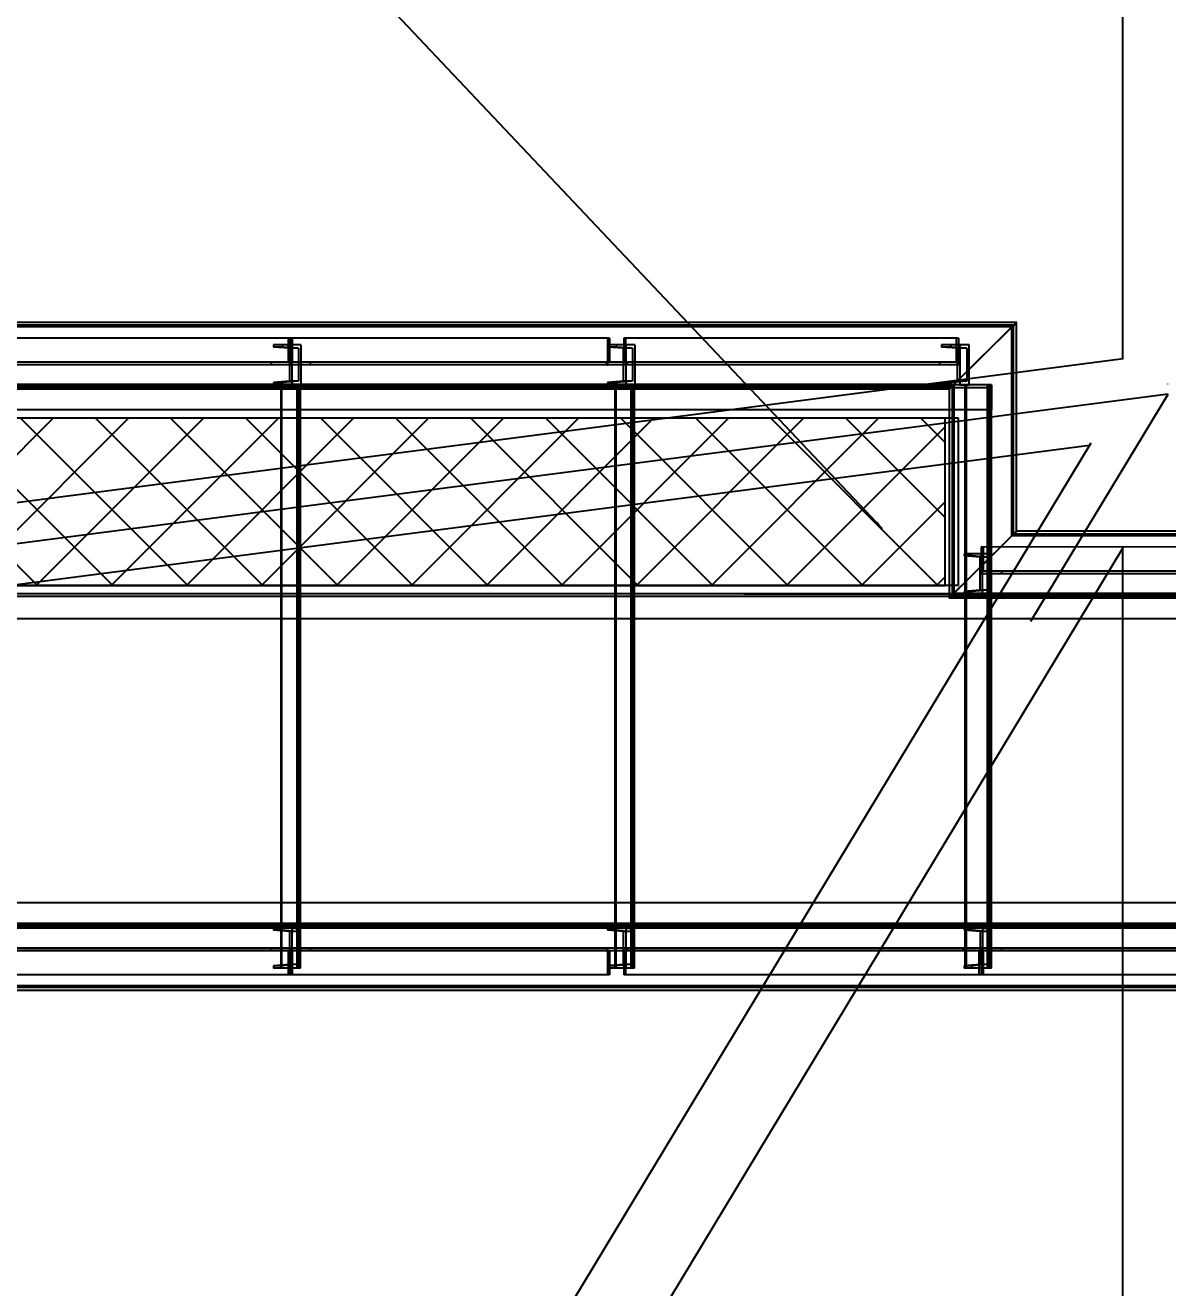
# Model space of a CAD drawing. Header units: millimetres. Extents: x 150209.93 to 150215.05, y 136675.65 to 136679.93.
# Drawn here: x 150211.5489 to 150211.6173, y 136679.0814 to 136679.157 of the extents above; entities that cross this region are included whole.
import ezdxf

# ---------------------------------------------------------------- set-up
doc = ezdxf.new("R2010")
doc.units = ezdxf.units.MM
doc.header["$LTSCALE"] = 0.25
for name, pattern in [('CENTER', [50.8, 31.75, -6.35, 6.35, -6.35]), ('XKITLINE00', [0]), ('XKITLINE02', [4, 2, -2]), ('XKITLINE03', [6, 3, -1, 1, -1])]:
    doc.linetypes.add(name, pattern=pattern)
doc.styles.add('ROMANS', font='romans.shx')
doc.dimstyles.new('MD300', dxfattribs={"dimtxt": 2.5, "dimasz": 2.5, "dimexe": 1, "dimexo": 1, "dimgap": 0.5, "dimtad": 1, "dimdec": 1, "dimlfac": 50, "dimrnd": 0.5, "dimdsep": 46, "dimtxsty": 'ROMANS', "dimcen": 1, "dimclrd": 146, "dimclre": 146, "dimclrt": 30, "dimadec": 1, "dimazin": 2, "dimtfac": 1, "dimtdec": 1, "dimtmove": 0, "dimatfit": 1, "dimfxl": 1, "dimtolj": 1, "dimtzin": 0, "dimlwd": -1, "dimlwe": -1, "dimarcsym": 0})

# ---------------------------------------------------------------- blocks, each defined once
blk = doc.blocks.new('*D17')
at = {"color": 146, "transparency": 16777216}
blk.add_line((150211.447518, 136679.209784), (150211.584564, 136679.209784), dxfattribs=at)
for points in [[(150211.447518, 136679.214784), (150211.447518, 136679.204784), (150211.417518, 136679.209784)], [(150211.584564, 136679.214784), (150211.584564, 136679.204784), (150211.614564, 136679.209784)]]:
    blk.add_solid(points, dxfattribs=at)
at = {"layer": 'DEFPOINTS', "color": 0, "transparency": 16777216}
for p in [(150211.614564, 136679.209784), (150211.417518, 136679.135379), (150211.614564, 136679.135379)]:
    blk.add_point(p, dxfattribs=at)
at = {"color": 30, "transparency": 16777216, "insert": (150211.516041, 136679.234784), "char_height": 0.03, "attachment_point": 5, "style": 'ROMANS'}
blk.add_mtext('\\A1;10', dxfattribs=at)
blk = doc.blocks.new('çatıı')
h = blk.add_hatch()
h.set_pattern_fill('ANSI37', color=1, scale=5, style=0)
h.set_pattern_definition([(135, (84235.982, -8893.855), (11.22532, 11.22532), []), (45, (84235.982, -8893.855), (11.22532, -11.22532), [])])
h.paths.add_polyline_path([(12482.48, 17512.77), (12482.48, 17462.77), (13378.28, 17462.77), (13378.28, 17512.77)])
at = {"color": 8, "linetype": 'XKITLINE00'}
for p, q in [((13431.35, 18041.93), (13431.35, 17530.49)), ((13431.51, 17530.52), (12446.08, 17402.45)), ((13444.85, 17523.06), (13444.85, 17523.02)), ((13444.85, 17523.02), (13444.85, 17522.94)), ((13421.5, 17504.65), (12446.2, 17377.89)), ((13421.92, 17505.35), (12884.14, 16615.03)), ((13431.35, 17473.83), (12899.75, 16593.74)), ((13431.35, 17474.19), (13431.35, 16860.12))]:
    blk.add_line(p, q, dxfattribs=at)
at = {"color": 7, "linetype": 'XKITLINE00'}
for p, q in [((13399.78, 17541.47), (12460.77, 17541.47)), ((13386.89, 17528.83), (13399.62, 17541.47)), ((13399.62, 17541.32), (13399.78, 17541.47)), ((13399.62, 17526.37), (13399.62, 17541.47)), ((13382.11, 17524.1), (13386.89, 17528.83)), ((13361.9, 17521.47), (12480.92, 17521.47)), ((13179.57, 17512.77), (13179.57, 17521.47)), ((13185.07, 17512.77), (13185.07, 17521.47)), ((13279.55, 17512.77), (13279.55, 17521.47)), ((13285.05, 17512.77), (13285.05, 17521.47)), ((13180.06, 17515.27), (13085.09, 17515.27)), ((13281.19, 17515.27), (13185.07, 17515.27)), ((13185.35, 17512.77), (13185.35, 17515.27)), ((13314.24, 17515.27), (13285.05, 17515.27)), ((13285.33, 17512.77), (13285.33, 17515.27)), ((13295, 17512.77), (12478.48, 17512.77)), ((13399.62, 17478.97), (13399.62, 17501.8)), ((13378.28, 17462.77), (13378.28, 17499.03)), ((13386.89, 17466.33), (13399.62, 17478.97)), ((13405.99, 17478.97), (13399.62, 17478.97)), ((13379.62, 17459.13), (13386.89, 17466.33)), ((13380.09, 17462.77), (13099.31, 17462.77)), ((13179.57, 17460.27), (13179.57, 17462.77)), ((13185.07, 17460.27), (13185.07, 17462.77)), ((13185.35, 17460.27), (13185.35, 17462.77)), ((13279.55, 17460.27), (13279.55, 17462.77)), ((13285.05, 17460.27), (13285.05, 17462.77)), ((13285.33, 17460.27), (13285.33, 17462.77)), ((13379.62, 17459.12), (13379.62, 17462.77)), ((13379.62, 17460.27), (13080.08, 17460.27)), ((13379.47, 17458.97), (13379.62, 17459.12)), ((13393.91, 17458.97), (13379.47, 17458.97)), ((13431.35, 17458.97), (13422.37, 17458.97)), ((13390.17, 17452.77), (13022.37, 17452.77)), ((13179.57, 17367.78), (13179.57, 17452.77)), ((13185.07, 17367.78), (13185.07, 17452.77)), ((13185.35, 17367.78), (13185.35, 17452.77)), ((13279.55, 17367.78), (13279.55, 17452.77)), ((13285.05, 17367.78), (13285.05, 17452.77)), ((13285.33, 17367.78), (13285.33, 17452.77)), ((13384.28, 17443.02), (13384.28, 17452.77)), ((13431.35, 17452.77), (13418.63, 17452.77)), ((13392.2, 17367.78), (13392.2, 17409.01)), ((13391.78, 17367.78), (13391.78, 17408.32)), ((13384.28, 17367.78), (13384.28, 17395.9)), ((13338.83, 17367.78), (12446.2, 17367.78)), ((13431.35, 17367.78), (13367.29, 17367.78)), ((13335.09, 17361.59), (12446.2, 17361.59)), ((13431.35, 17361.59), (13363.55, 17361.59)), ((13323.01, 17341.59), (12446.2, 17341.59)), ((13431.35, 17341.59), (13351.47, 17341.59))]:
    blk.add_line(p, q, dxfattribs=at)
at = {"color": 116, "linetype": 'XKITLINE02', "true_color": 0x136734}
for p, q in [((13386.89, 17528.83), (13399.62, 17541.47)), ((13399.62, 17541.31), (13398.77, 17540.47)), ((13398.92, 17540.62), (13399.62, 17541.32)), ((13399.78, 17541.47), (13399.62, 17541.47)), ((13398.92, 17540.62), (12461.79, 17540.62)), ((13398.24, 17540.09), (12462.18, 17540.09)), ((13380.88, 17522.85), (13398.24, 17540.09)), ((13381.01, 17522.98), (13398.24, 17540.08)), ((13398.92, 17540.62), (13398.24, 17540.09)), ((13398.77, 17540.47), (13398.24, 17540.08)), ((13398.24, 17477.58), (13398.24, 17540.08)), ((13398.77, 17477.97), (13398.77, 17540.47)), ((13182.32, 17536.75), (13082.14, 17536.75)), ((13185.49, 17534.77), (13177.28, 17534.77)), ((13177.28, 17534.77), (13177.28, 17534.09)), ((13182.08, 17533.71), (13177.28, 17534.09)), ((13179.99, 17534.09), (13177.28, 17534.09)), ((13179.99, 17534.77), (13179.99, 17534.09)), ((13184.79, 17533.71), (13179.99, 17534.09)), ((13181.76, 17529.55), (13181.76, 17536.75)), ((13182.08, 17533.71), (13182.08, 17523.84)), ((13184.79, 17533.71), (13182.08, 17533.71)), ((13182.32, 17536.75), (13182.32, 17528.75)), ((13277.82, 17536.75), (13182.33, 17536.75)), ((13182.33, 17536.75), (13182.33, 17528.75)), ((13182.78, 17534.77), (13182.78, 17522.77)), ((13182.92, 17536.75), (13182.92, 17529.55)), ((13184.79, 17533.71), (13184.79, 17523.84)), ((13185.49, 17534.77), (13185.49, 17522.77)), ((13277.23, 17536.75), (13277.23, 17528.75)), ((13285.47, 17534.77), (13277.26, 17534.77)), ((13277.26, 17534.77), (13277.26, 17534.09)), ((13282.06, 17533.71), (13277.26, 17534.09)), ((13279.97, 17534.09), (13277.26, 17534.09)), ((13277.82, 17536.75), (13277.82, 17529.55)), ((13279.97, 17534.77), (13279.97, 17534.09)), ((13284.77, 17533.71), (13279.97, 17534.09)), ((13282.06, 17523.84), (13282.06, 17533.71)), ((13284.77, 17533.71), (13282.06, 17533.71)), ((13382.28, 17536.75), (13282.1, 17536.75)), ((13282.1, 17536.75), (13282.1, 17529.55)), ((13282.67, 17536.75), (13282.67, 17528.75)), ((13282.76, 17534.77), (13282.76, 17522.77)), ((13284.77, 17533.71), (13284.77, 17523.84)), ((13285.47, 17534.77), (13285.47, 17522.77)), ((13385.45, 17534.77), (13377.23, 17534.77)), ((13377.23, 17534.77), (13377.23, 17534.09)), ((13382.03, 17533.71), (13377.23, 17534.09)), ((13379.95, 17534.09), (13377.23, 17534.09)), ((13379.95, 17534.77), (13379.95, 17534.09)), ((13384.75, 17533.71), (13379.95, 17534.09)), ((13381.71, 17529.55), (13381.71, 17536.75)), ((13382.03, 17523.84), (13382.03, 17533.71)), ((13384.75, 17533.71), (13382.03, 17533.71)), ((13382.28, 17536.75), (13382.28, 17528.75)), ((13382.73, 17522.77), (13382.73, 17534.77)), ((13384.75, 17533.71), (13384.75, 17523.84)), ((13385.45, 17522.77), (13385.45, 17534.77)), ((13181.76, 17529.55), (13077.86, 17529.55)), ((13176.65, 17529.55), (13176.65, 17528.75)), ((13283.16, 17529.55), (13182.92, 17529.55)), ((13188.26, 17529.55), (13188.26, 17528.75)), ((13282.67, 17529.55), (13276.99, 17529.55)), ((13276.99, 17529.55), (13276.99, 17528.75)), ((13381.71, 17529.55), (13277.82, 17529.55)), ((13283.16, 17529.55), (13283.16, 17528.75)), ((13376.6, 17529.55), (13376.6, 17528.75)), ((13182.32, 17528.75), (13077.03, 17528.75)), ((13283.16, 17528.75), (13182.33, 17528.75)), ((13184.98, 17528.75), (13182.33, 17528.75)), ((13382.28, 17528.75), (13276.99, 17528.75)), ((13379.47, 17521.47), (13386.89, 17528.83)), ((13399.62, 17478.97), (13399.62, 17526.37)), ((13392.2, 17522.77), (12472.98, 17522.77)), ((13380.88, 17522.85), (12479.55, 17522.85)), ((13380.48, 17522.32), (12480.22, 17522.32)), ((13182.08, 17523.84), (13177.28, 17523.45)), ((13177.28, 17523.45), (13177.28, 17522.77)), ((13179.99, 17523.45), (13177.28, 17523.45)), ((13185.49, 17522.77), (13177.28, 17522.77)), ((13179.57, 17521.47), (13179.57, 17522.77)), ((13185.35, 17522.77), (13179.57, 17522.77)), ((13179.59, 17348.27), (13179.59, 17522.77)), ((13179.83, 17348.27), (13179.83, 17522.77)), ((13179.85, 17348.27), (13179.85, 17522.77)), ((13184.79, 17523.84), (13179.99, 17523.45)), ((13179.99, 17523.45), (13179.99, 17522.77)), ((13184.79, 17523.84), (13182.08, 17523.84)), ((13184.4, 17348.27), (13184.4, 17522.77)), ((13184.62, 17348.27), (13184.62, 17522.77)), ((13185.07, 17521.47), (13185.07, 17522.77)), ((13185.35, 17515.27), (13185.35, 17522.77)), ((13282.06, 17523.84), (13277.26, 17523.45)), ((13277.26, 17523.45), (13277.26, 17522.77)), ((13279.97, 17523.45), (13277.26, 17523.45)), ((13285.47, 17522.77), (13277.26, 17522.77)), ((13279.55, 17521.47), (13279.55, 17522.77)), ((13285.33, 17522.77), (13279.55, 17522.77)), ((13279.57, 17348.27), (13279.57, 17522.77)), ((13279.81, 17348.27), (13279.81, 17522.77)), ((13279.83, 17348.27), (13279.83, 17522.77)), ((13284.77, 17523.84), (13279.97, 17523.45)), ((13279.97, 17523.45), (13279.97, 17522.77)), ((13284.77, 17523.84), (13282.06, 17523.84)), ((13284.38, 17348.27), (13284.38, 17522.77)), ((13284.6, 17348.27), (13284.6, 17522.77)), ((13285.05, 17521.47), (13285.05, 17522.77)), ((13285.33, 17515.27), (13285.33, 17522.77)), ((13382.03, 17523.84), (13377.23, 17523.45)), ((13377.23, 17523.45), (13377.23, 17522.77)), ((13379.95, 17523.45), (13377.23, 17523.45)), ((13385.45, 17522.77), (13377.23, 17522.77)), ((13379.62, 17521.63), (13382.11, 17524.1)), ((13380.47, 17522.31), (13379.62, 17521.47)), ((13380.48, 17522.32), (13379.63, 17521.47)), ((13384.75, 17523.84), (13379.95, 17523.45)), ((13379.95, 17523.45), (13379.95, 17522.77)), ((13381.01, 17522.98), (13380.47, 17522.31)), ((13380.47, 17459.81), (13380.47, 17522.31)), ((13380.88, 17522.85), (13380.48, 17522.32)), ((13381.01, 17460.48), (13381.01, 17522.98)), ((13384.75, 17523.84), (13382.03, 17523.84)), ((13384.28, 17452.77), (13384.28, 17522.77)), ((13392.2, 17522.77), (13384.28, 17522.77)), ((13384.3, 17348.27), (13384.3, 17522.77)), ((13384.68, 17348.27), (13384.68, 17522.77)), ((13384.7, 17348.27), (13384.7, 17522.77)), ((13390.96, 17348.27), (13390.96, 17522.77)), ((13391.32, 17348.27), (13391.32, 17522.77)), ((13391.78, 17522.77), (13391.78, 17515.27)), ((13391.78, 17408.32), (13391.78, 17522.77)), ((13392.2, 17522.77), (13392.2, 17515.27)), ((13392.2, 17409.01), (13392.2, 17522.77)), ((13392.17, 17521.92), (12473.01, 17521.92)), ((13379.63, 17521.47), (13361.9, 17521.47)), ((13379.62, 17462.77), (13379.62, 17521.63)), ((13391.81, 17521.92), (13391.79, 17515.27)), ((13392.17, 17521.92), (13392.18, 17515.27)), ((13185.07, 17515.27), (13180.06, 17515.27)), ((13285.05, 17515.27), (13281.19, 17515.27)), ((13392.2, 17515.27), (13314.24, 17515.27)), ((13382.28, 17512.77), (12480.93, 17512.77)), ((13179.57, 17462.77), (13179.57, 17512.77)), ((13185.07, 17462.77), (13185.07, 17512.77)), ((13185.35, 17462.77), (13185.35, 17512.77)), ((13279.55, 17462.77), (13279.55, 17512.77)), ((13285.05, 17462.77), (13285.05, 17512.77)), ((13285.33, 17462.77), (13285.33, 17512.77)), ((13363.4, 17512.77), (13295, 17512.77)), ((13378.28, 17499.03), (13378.28, 17512.77)), ((13382.28, 17462.77), (13382.28, 17512.77)), ((13398.25, 17477.59), (13380.88, 17460.35)), ((13398.24, 17477.58), (13381.01, 17460.48)), ((13386.89, 17466.33), (13399.62, 17478.97)), ((13398.77, 17477.97), (13398.24, 17477.58)), ((13398.92, 17478.12), (13398.25, 17477.59)), ((13534.93, 17477.59), (13398.25, 17477.59)), ((13399.62, 17478.81), (13398.77, 17477.97)), ((13399.78, 17478.97), (13398.92, 17478.12)), ((13535.07, 17478.12), (13398.92, 17478.12)), ((13399.62, 17478.97), (13399.62, 17478.97)), ((13399.62, 17478.81), (13399.62, 17478.97)), ((13465.62, 17478.97), (13405.99, 17478.97)), ((13477.79, 17474.25), (13389.03, 17474.27)), ((13389.03, 17474.27), (13389.03, 17466.27)), ((13389.64, 17474.27), (13389.64, 17467.07)), ((13391.78, 17472.27), (13383.98, 17472.27)), ((13383.98, 17472.27), (13383.98, 17471.59)), ((13388.78, 17471.21), (13383.98, 17471.59)), ((13386.28, 17471.59), (13383.98, 17471.59)), ((13386.28, 17472.27), (13386.28, 17471.59)), ((13391.08, 17471.21), (13386.28, 17471.59)), ((13388.78, 17461.34), (13388.78, 17471.21)), ((13391.08, 17471.21), (13388.78, 17471.21)), ((13389.48, 17460.27), (13389.48, 17472.27)), ((13391.08, 17461.34), (13391.08, 17471.21)), ((13391.78, 17460.27), (13391.78, 17472.27)), ((13379.62, 17459.12), (13386.89, 17466.33)), ((13477.18, 17466.25), (13389.03, 17466.27)), ((13395.14, 17466.27), (13389.03, 17466.27)), ((13477.79, 17467.05), (13389.64, 17467.07)), ((13395.14, 17467.07), (13389.64, 17467.07)), ((13483.3, 17467.05), (13395.14, 17467.07)), ((13395.14, 17467.07), (13395.14, 17466.27)), ((13483.3, 17466.25), (13395.14, 17466.27)), ((13382.28, 17462.77), (13380.09, 17462.77)), ((13534.97, 17459.42), (12317.7, 17459.42)), ((13179.57, 17452.77), (13179.57, 17460.27)), ((13185.07, 17452.77), (13185.07, 17460.27)), ((13185.35, 17452.77), (13185.35, 17460.27)), ((13279.55, 17452.77), (13279.55, 17460.27)), ((13285.05, 17452.77), (13285.05, 17460.27)), ((13285.33, 17452.77), (13285.33, 17460.27)), ((13534.95, 17460.27), (13379.62, 17460.27)), ((13380.47, 17459.81), (13379.62, 17458.97)), ((13379.62, 17458.97), (13379.62, 17459.13)), ((13380.48, 17459.82), (13379.63, 17458.97)), ((13381.01, 17460.48), (13380.47, 17459.81)), ((13380.88, 17460.35), (13380.48, 17459.82)), ((13535.07, 17459.82), (13380.48, 17459.82)), ((13534.93, 17460.35), (13380.88, 17460.35)), ((13388.78, 17461.34), (13383.98, 17460.95)), ((13383.98, 17460.95), (13383.98, 17460.27)), ((13386.28, 17460.95), (13383.98, 17460.95)), ((13391.78, 17460.27), (13383.98, 17460.27)), ((13391.08, 17461.34), (13386.28, 17460.95)), ((13386.28, 17460.95), (13386.28, 17460.27)), ((13391.08, 17461.34), (13388.78, 17461.34)), ((13422.37, 17458.97), (13393.91, 17458.97)), ((13470.2, 17458.97), (13431.35, 17458.97)), ((13471.62, 17452.77), (12318.07, 17452.77)), ((13418.63, 17452.77), (13390.17, 17452.77)), ((13431.69, 17452.77), (13431.35, 17452.77)), ((13384.28, 17395.9), (13384.28, 17443.02)), ((13179.57, 17348.27), (13179.57, 17367.78)), ((13185.07, 17348.27), (13185.07, 17367.78)), ((13185.35, 17348.27), (13185.35, 17367.78)), ((13279.55, 17348.27), (13279.55, 17367.78)), ((13285.05, 17348.27), (13285.05, 17367.78)), ((13285.33, 17348.27), (13285.33, 17367.78)), ((13367.29, 17367.78), (13338.83, 17367.78)), ((13384.28, 17348.27), (13384.28, 17367.78)), ((13391.78, 17348.27), (13391.78, 17367.78)), ((13392.2, 17348.27), (13392.2, 17367.78)), ((13458.65, 17367.78), (13431.35, 17367.78)), ((13535.07, 17361.59), (12317.35, 17361.59)), ((13534.93, 17360.21), (12317.36, 17360.21)), ((13535.07, 17360.74), (12317.43, 17360.74)), ((13535, 17360.28), (12317.67, 17360.28)), ((13534.97, 17361.13), (12317.7, 17361.13)), ((13431.69, 17361.13), (12318.06, 17361.13)), ((13431.69, 17360.28), (12318.09, 17360.28)), ((13185.07, 17360.27), (13177.28, 17360.27)), ((13177.28, 17360.27), (13177.28, 17359.59)), ((13182.08, 17359.21), (13177.28, 17359.59)), ((13179.57, 17359.59), (13177.28, 17359.59)), ((13179.57, 17360.27), (13179.57, 17359.59)), ((13184.37, 17359.21), (13179.57, 17359.59)), ((13182.78, 17360.27), (13182.78, 17348.27)), ((13185.07, 17360.27), (13185.07, 17348.27)), ((13285.05, 17360.27), (13277.26, 17360.27)), ((13277.26, 17360.27), (13277.26, 17359.59)), ((13282.06, 17359.21), (13277.26, 17359.59)), ((13279.55, 17359.59), (13277.26, 17359.59)), ((13279.55, 17360.27), (13279.55, 17359.59)), ((13284.35, 17359.21), (13279.55, 17359.59)), ((13282.76, 17360.27), (13282.76, 17348.27)), ((13285.05, 17360.27), (13285.05, 17348.27)), ((13363.55, 17361.59), (13335.09, 17361.59)), ((13391.78, 17360.28), (13383.98, 17360.28)), ((13383.98, 17360.28), (13383.98, 17359.6)), ((13388.78, 17359.21), (13383.98, 17359.6)), ((13386.28, 17359.6), (13383.98, 17359.6)), ((13386.28, 17360.28), (13386.28, 17359.6)), ((13391.08, 17359.21), (13386.28, 17359.6)), ((13389.48, 17360.28), (13389.48, 17348.28)), ((13391.78, 17360.28), (13391.78, 17348.28)), ((13458.65, 17361.59), (13431.35, 17361.59)), ((13182.08, 17359.21), (13182.08, 17349.34)), ((13184.37, 17359.21), (13182.08, 17359.21)), ((13184.37, 17359.21), (13184.37, 17349.34)), ((13282.06, 17349.34), (13282.06, 17359.21)), ((13284.35, 17359.21), (13282.06, 17359.21)), ((13284.35, 17359.21), (13284.35, 17349.34)), ((13388.78, 17359.21), (13388.78, 17349.34)), ((13391.08, 17359.21), (13388.78, 17359.21)), ((13391.08, 17359.21), (13391.08, 17349.34)), ((13182.32, 17354.29), (13077.03, 17354.29)), ((13181.76, 17353.49), (13077.03, 17353.49)), ((13176.65, 17354.29), (13176.65, 17353.49)), ((13181.76, 17346.29), (13181.76, 17353.49)), ((13182.32, 17354.29), (13182.32, 17346.29)), ((13283.16, 17354.29), (13182.33, 17354.29)), ((13182.33, 17354.29), (13182.33, 17346.29)), ((13283.16, 17353.49), (13182.92, 17353.49)), ((13182.92, 17353.49), (13182.92, 17346.29)), ((13188.26, 17354.29), (13188.26, 17353.49)), ((13389.03, 17354.29), (13277.18, 17354.29)), ((13277.18, 17354.29), (13277.18, 17353.49)), ((13388.48, 17353.49), (13277.18, 17353.49)), ((13277.23, 17354.29), (13277.23, 17346.29)), ((13277.82, 17353.49), (13277.82, 17346.29)), ((13282.12, 17353.49), (13282.12, 17346.29)), ((13282.67, 17354.29), (13282.67, 17346.29)), ((13283.16, 17354.29), (13283.16, 17353.49)), ((13383.54, 17354.29), (13383.54, 17353.49)), ((13388.48, 17346.29), (13388.48, 17353.49)), ((13389.03, 17354.29), (13389.03, 17346.29)), ((13483.3, 17354.29), (13389.03, 17354.29)), ((13389.03, 17354.29), (13389.03, 17346.29)), ((13483.3, 17353.49), (13389.64, 17353.49)), ((13389.64, 17353.49), (13389.64, 17346.29)), ((13395.14, 17354.29), (13395.14, 17353.49)), ((13182.08, 17349.34), (13177.28, 17348.95)), ((13177.28, 17348.95), (13177.28, 17348.27)), ((13179.57, 17348.95), (13177.28, 17348.95)), ((13185.07, 17348.27), (13177.28, 17348.27)), ((13184.37, 17349.34), (13179.57, 17348.95)), ((13179.57, 17348.95), (13179.57, 17348.27)), ((13185.35, 17348.27), (13179.57, 17348.27)), ((13184.37, 17349.34), (13182.08, 17349.34)), ((13282.06, 17349.34), (13277.26, 17348.95)), ((13277.26, 17348.95), (13277.26, 17348.27)), ((13279.55, 17348.95), (13277.26, 17348.95)), ((13285.05, 17348.27), (13277.26, 17348.27)), ((13284.35, 17349.34), (13279.55, 17348.95)), ((13279.55, 17348.95), (13279.55, 17348.27)), ((13285.33, 17348.27), (13279.55, 17348.27)), ((13284.35, 17349.34), (13282.06, 17349.34)), ((13388.78, 17349.34), (13383.98, 17348.96)), ((13383.98, 17348.96), (13383.98, 17348.28)), ((13386.28, 17348.96), (13383.98, 17348.96)), ((13391.78, 17348.28), (13383.98, 17348.28)), ((13392.2, 17348.27), (13384.28, 17348.27)), ((13391.08, 17349.34), (13386.28, 17348.96)), ((13386.28, 17348.96), (13386.28, 17348.28)), ((13391.08, 17349.34), (13388.78, 17349.34)), ((13182.32, 17346.29), (13082.14, 17346.29)), ((13277.82, 17346.29), (13182.33, 17346.29)), ((13389.03, 17346.29), (13282.12, 17346.29)), ((13477.79, 17346.29), (13389.03, 17346.29)), ((13534.93, 17342.97), (12317.36, 17342.97)), ((13535.07, 17342.44), (12317.43, 17342.44)), ((13351.47, 17341.59), (13323.01, 17341.59)), ((13458.65, 17341.59), (13431.35, 17341.59))]:
    blk.add_line(p, q, dxfattribs=at)
at = {"color": 1, "linetype": 'XKITLINE03'}
for p, q in [((12480.37, 17528.77), (13380.18, 17528.77)), ((13182.32, 17528.75), (13082.71, 17528.75)), ((13277.23, 17528.75), (13182.33, 17528.75)), ((13382.28, 17528.75), (13282.67, 17528.75)), ((12472.98, 17522.77), (13391.78, 17522.77)), ((13182.78, 17522.77), (13185.49, 17522.77)), ((13185.07, 17348.27), (13185.07, 17522.77)), ((13282.76, 17522.77), (13285.47, 17522.77)), ((13285.05, 17348.27), (13285.05, 17522.77)), ((13382.73, 17522.77), (13385.45, 17522.77)), ((13391.78, 17348.27), (13391.78, 17522.77)), ((13477.18, 17466.25), (13389.03, 17466.27)), ((12318.09, 17460.27), (13535, 17460.27)), ((13389.48, 17460.27), (13391.78, 17460.27)), ((13535, 17360.28), (12318.09, 17360.28)), ((13182.78, 17360.27), (13185.07, 17360.27)), ((13282.76, 17360.27), (13285.05, 17360.27)), ((13389.48, 17360.28), (13391.78, 17360.28)), ((12311.39, 17354.29), (13535, 17354.29)), ((13082.71, 17354.29), (13182.32, 17354.29)), ((13182.33, 17354.29), (13277.23, 17354.29)), ((13282.67, 17354.29), (13389.03, 17354.29)), ((13389.03, 17354.29), (13477.18, 17354.29))]:
    blk.add_line(p, q, dxfattribs=at)
at = {"color": 8, "linetype": 'CENTER'}
for p, q in [((12370, 15740.27), (13445, 17519.98)), ((13445, 17519.98), (12370, 17380.27))]:
    blk.add_line(p, q, dxfattribs=at)
at = {"color": 1}
blk.add_lwpolyline([(13378.28, 17512.77), (12482.48, 17512.77), (12482.48, 17462.77), (13378.28, 17462.77)], close=True, dxfattribs=at)
at = {"color": 1, "linetype": 'XKITLINE00'}
for centre in [(13182.32, 17528.75), (13182.33, 17528.75), (13277.23, 17528.75), (13282.67, 17528.75), (13380.18, 17528.77), (13382.28, 17528.75), (13182.78, 17522.77), (13185.07, 17522.77), (13185.49, 17522.77), (13282.76, 17522.77), (13285.05, 17522.77), (13285.47, 17522.77), (13382.73, 17522.77), (13385.45, 17522.77), (13391.78, 17522.77), (13391.78, 17522.77), (13389.03, 17466.27), (13389.48, 17460.27), (13391.78, 17460.27), (13182.78, 17360.27), (13185.07, 17360.27), (13282.76, 17360.27), (13285.05, 17360.27), (13389.48, 17360.28), (13391.78, 17360.28), (13182.32, 17354.29), (13182.33, 17354.29), (13277.23, 17354.29), (13282.67, 17354.29), (13389.03, 17354.29), (13389.03, 17354.29), (13185.07, 17348.27), (13285.05, 17348.27), (13391.78, 17348.27)]:
    blk.add_circle(centre, 0.05, dxfattribs=at)
blk.add_leader([(13359.51, 17479.73), (13194.27, 17654.65)], dimstyle='MD300', override={"dimgap": 0.5, "dimtad": 0})

msp = doc.modelspace()

# ---------------------------------------------------------------- block references
at = {"xscale": 0.0002000170049888334, "yscale": 0.0002000170049888334, "zscale": 0.0002000170049888334}
msp.add_blockref('çatıı', (150208.928067, 136675.630592), dxfattribs=at)

# ---------------------------------------------------------------- dimensions: what is measured, and where the dimension line sits
dim = msp.add_aligned_dim(p1=(150211.417518, 136679.135379), p2=(150211.614564, 136679.135379), distance=0.074406, dimstyle='MD300', override={"dimtxt": 0.03, "dimasz": 0.03, "dimgap": 0.01, "dimse1": 1, "dimse2": 1})
dim.commit()
dim.dimension.update_dxf_attribs({"geometry": '*D17', "text_midpoint": (150211.516041, 136679.234784)})

doc.saveas('drawing.dxf')
